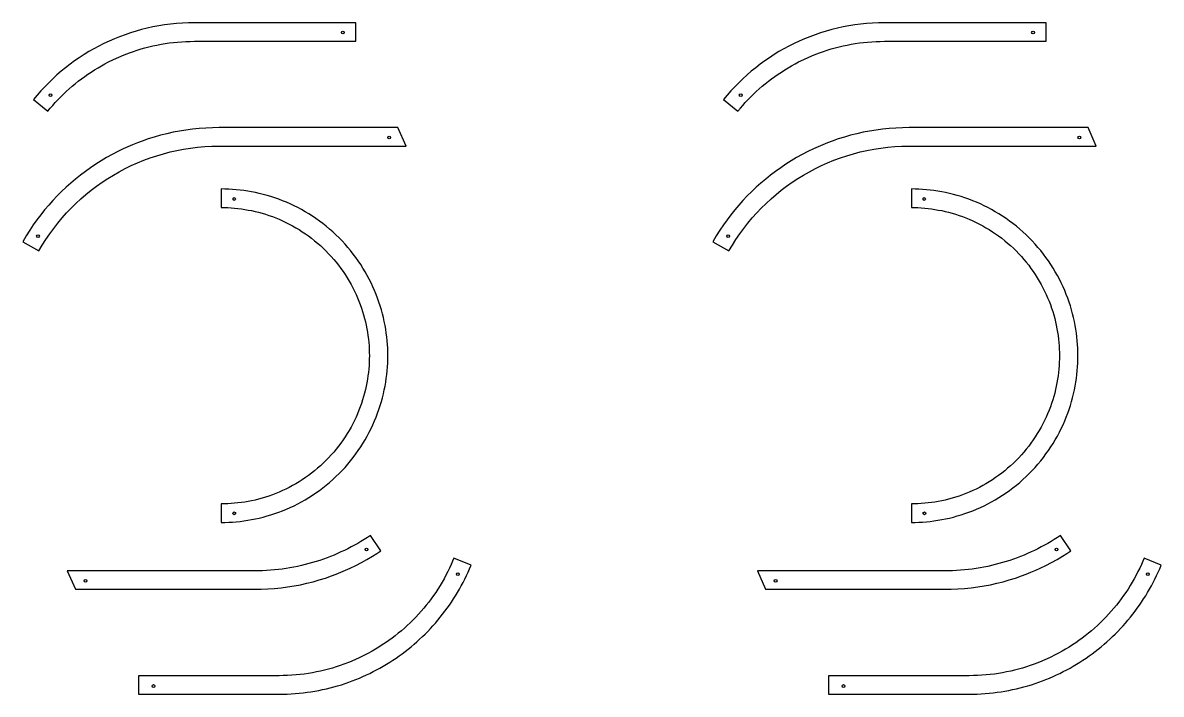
# Model space of a CAD drawing. Header units: millimetres. Extents: x -5172 to 15661, y -1212 to 2364.
# Drawn here: x 10118 to 12578, y -1118 to 332 of the extents above; entities that cross this region are included whole.
import ezdxf

# ---------------------------------------------------------------- set-up
doc = ezdxf.new("R2010")
doc.units = ezdxf.units.MM
doc.layers.get('0').update_dxf_attribs({"color": 18, "true_color": 0x000000})
doc.layers.add('TOP$Visible$Curves', color=1, linetype='Continuous', true_color=0xff0000)

msp = doc.modelspace()

# ---------------------------------------------------------------- linework, layer by layer
for points in [[(10489.3, 332.2), (10476.2, 332), (10463.1, 331.5), (10450.2, 330.5), (10437.4, 329.2), (10424.7, 327.6), (10412.1, 325.6), (10399.6, 323.2), (10387.3, 320.5), (10375.1, 317.5), (10363, 314.2), (10351, 310.5), (10339.2, 306.5), (10327.6, 302.1), (10316.1, 297.5), (10304.7, 292.6), (10293.6, 287.3), (10282.6, 281.8), (10271.7, 276), (10261.1, 269.9), (10250.6, 263.5), (10240.4, 256.8), (10230.3, 249.8), (10220.4, 242.6), (10210.7, 235.2), (10201.3, 227.5), (10192.1, 219.5), (10183, 211.3), (10174.3, 202.8), (10165.7, 194.1), (10157.4, 185.2), (10149.3, 176.1), (10141.5, 166.7)], [(10838.3, 332.2), (10598.3, 332.2), (10519.3, 332.2), (10497.1, 332.2), (10491.3, 332.2), (10489.8, 332.2), (10489.4, 332.2), (10489.3, 332.2), (10489.3, 332.2), (10489.3, 332.2)], [(10489.3, 292.2), (10838.3, 292.2), (10838.3, 332.2)], [(11980.6, 332.2), (11967.5, 332), (11954.5, 331.5), (11941.5, 330.5), (11928.7, 329.2), (11916, 327.6), (11903.4, 325.6), (11891, 323.2), (11878.6, 320.5), (11866.4, 317.5), (11854.3, 314.2), (11842.4, 310.5), (11830.5, 306.5), (11818.9, 302.1), (11807.4, 297.5), (11796.1, 292.6), (11784.9, 287.3), (11773.9, 281.8), (11763.1, 276), (11752.4, 269.9), (11742, 263.5), (11731.7, 256.8), (11721.6, 249.8), (11711.7, 242.6), (11702.1, 235.2), (11692.6, 227.5), (11683.4, 219.5), (11674.4, 211.3), (11665.6, 202.8), (11657, 194.1), (11648.7, 185.2), (11640.6, 176.1), (11632.8, 166.7)], [(12329.6, 332.2), (12089.7, 332.2), (12010.6, 332.2), (11988.4, 332.2), (11982.6, 332.2), (11981.1, 332.2), (11980.7, 332.2), (11980.6, 332.2), (11980.6, 332.2), (11980.6, 332.2)], [(11980.6, 292.2), (12329.6, 292.2), (12329.6, 332.2)], [(10172.5, 141.5), (10177.6, 147.7), (10182.9, 153.8), (10188.3, 159.8), (10193.8, 165.6), (10199.8, 171.8), (10205.9, 177.8), (10212.1, 183.7), (10218.5, 189.5), (10224.9, 195.1), (10231.5, 200.6), (10238.2, 205.9), (10245.1, 211.1), (10252, 216.2), (10259.1, 221.2), (10266.2, 225.9), (10273.5, 230.6), (10280.8, 235.1), (10288.3, 239.4), (10295.8, 243.6), (10303.5, 247.6), (10314.6, 253.1), (10325.9, 258.2), (10337.3, 263), (10348.9, 267.4), (10357.2, 270.4), (10365.5, 273.1), (10373.9, 275.7), (10382.3, 278.1), (10390.9, 280.3), (10399.6, 282.3), (10408.2, 284.2), (10417, 285.8), (10425.8, 287.3), (10434.7, 288.6), (10443.7, 289.7), (10452.6, 290.6), (10461.8, 291.3), (10470.9, 291.8), (10480.1, 292.1), (10489.3, 292.2)], [(11663.8, 141.5), (11669, 147.7), (11674.2, 153.8), (11679.6, 159.8), (11685.1, 165.6), (11691.1, 171.8), (11697.2, 177.8), (11703.4, 183.7), (11709.8, 189.5), (11716.3, 195.1), (11722.9, 200.6), (11729.6, 205.9), (11736.4, 211.1), (11743.3, 216.2), (11750.4, 221.2), (11757.6, 225.9), (11764.8, 230.6), (11772.2, 235.1), (11779.6, 239.4), (11787.2, 243.6), (11794.8, 247.6), (11805.9, 253.1), (11817.2, 258.2), (11828.7, 263), (11840.2, 267.4), (11848.5, 270.4), (11856.8, 273.1), (11865.2, 275.7), (11873.7, 278.1), (11882.3, 280.3), (11890.9, 282.3), (11899.6, 284.2), (11908.3, 285.8), (11917.2, 287.3), (11926.1, 288.6), (11935, 289.7), (11944, 290.6), (11953.1, 291.3), (11962.3, 291.8), (11971.4, 292.1), (11980.6, 292.2)], [(10141.5, 166.7), (10172.5, 141.5)], [(11632.8, 166.7), (11663.8, 141.5)], [(11050.1, -823.8), (11047.2, -830.7), (11044.2, -837.5), (11040.6, -845.3), (11036.8, -853), (11032.8, -860.7), (11028.7, -868.3), (11024.4, -875.8), (11019.9, -883.2), (11015.3, -890.5), (11010.6, -897.7), (11005.7, -904.7), (11000.7, -911.7), (10995.5, -918.6), (10990.2, -925.3), (10984.7, -931.9), (10979.2, -938.4), (10973.4, -944.8), (10967.6, -951.1), (10961.6, -957.3), (10955.5, -963.3), (10949.2, -969.2), (10942.9, -974.9), (10936.4, -980.6), (10929.8, -986), (10923.1, -991.4), (10916.3, -996.6), (10909.3, -1001.7), (10902.3, -1006.6), (10895.1, -1011.4), (10887.9, -1016.1), (10880.5, -1020.5), (10873.1, -1024.9), (10865.5, -1029), (10857.9, -1033), (10846.8, -1038.5), (10835.5, -1043.7), (10824, -1048.5), (10812.4, -1052.9), (10804.2, -1055.8), (10795.8, -1058.6), (10787.4, -1061.2), (10779, -1063.5), (10770.4, -1065.8), (10761.8, -1067.8), (10753.1, -1069.6), (10744.4, -1071.3), (10735.5, -1072.8), (10726.6, -1074.1), (10717.7, -1075.2), (10708.7, -1076.1), (10699.6, -1076.8), (10690.4, -1077.3), (10681.2, -1077.6), (10672.1, -1077.7)], [(11087.1, -838.9), (11050.1, -823.8)], [(12541.4, -823.8), (12538.6, -830.7), (12535.6, -837.5), (12531.9, -845.3), (12528.1, -853), (12524.2, -860.7), (12520, -868.3), (12515.7, -875.8), (12511.3, -883.2), (12506.7, -890.5), (12501.9, -897.7), (12497, -904.7), (12492, -911.7), (12486.8, -918.6), (12481.5, -925.3), (12476.1, -931.9), (12470.5, -938.4), (12464.8, -944.8), (12458.9, -951.1), (12452.9, -957.3), (12446.8, -963.3), (12440.6, -969.2), (12434.2, -974.9), (12427.7, -980.6), (12421.1, -986), (12414.4, -991.4), (12407.6, -996.6), (12400.7, -1001.7), (12393.6, -1006.6), (12386.5, -1011.4), (12379.2, -1016.1), (12371.8, -1020.5), (12364.4, -1024.9), (12356.8, -1029), (12349.2, -1033), (12338.1, -1038.5), (12326.8, -1043.7), (12315.4, -1048.5), (12303.8, -1052.9), (12295.5, -1055.8), (12287.2, -1058.6), (12278.8, -1061.2), (12270.3, -1063.5), (12261.7, -1065.8), (12253.1, -1067.8), (12244.4, -1069.6), (12235.7, -1071.3), (12226.8, -1072.8), (12217.9, -1074.1), (12209, -1075.2), (12200, -1076.1), (12190.9, -1076.8), (12181.7, -1077.3), (12172.6, -1077.6), (12163.4, -1077.7)], [(12578.5, -838.9), (12541.4, -823.8)], [(10672.1, -1117.7), (10680.9, -1117.6), (10689.6, -1117.3), (10698.3, -1116.9), (10706.9, -1116.3), (10715.5, -1115.6), (10724.1, -1114.7), (10732.6, -1113.6), (10741, -1112.4), (10749.4, -1111), (10757.8, -1109.5), (10766.1, -1107.8), (10774.3, -1106), (10782.5, -1104), (10790.6, -1101.8), (10798.7, -1099.6), (10806.7, -1097.1), (10814.6, -1094.5), (10822.5, -1091.8), (10830.3, -1089), (10838, -1086), (10845.7, -1082.8), (10853.2, -1079.6), (10860.8, -1076.1), (10868.2, -1072.6), (10875.6, -1068.9), (10882.9, -1065.1), (10890.1, -1061.2), (10897.2, -1057.1), (10904.3, -1052.9), (10911.2, -1048.6), (10918.1, -1044.2), (10924.9, -1039.6), (10931.6, -1035), (10938.2, -1030.2), (10944.7, -1025.3), (10951.1, -1020.2), (10957.5, -1015.1), (10963.7, -1009.8), (10969.9, -1004.5), (10975.9, -999), (10981.8, -993.4), (10987.7, -987.7), (10993.4, -981.9), (10999, -976.1), (11004.6, -970.1), (11010, -964), (11015.3, -957.8), (11020.5, -951.5), (11025.5, -945.1), (11030.5, -938.6), (11035.4, -932.1), (11040.1, -925.4), (11044.7, -918.6), (11049.2, -911.8), (11053.6, -904.9), (11057.8, -897.9), (11061.9, -890.8), (11065.9, -883.6), (11069.8, -876.4), (11073.5, -869), (11077.1, -861.6), (11080.6, -854.1), (11083.9, -846.6), (11087.1, -838.9)], [(12163.4, -1117.7), (12172.2, -1117.6), (12180.9, -1117.3), (12189.6, -1116.9), (12198.3, -1116.3), (12206.9, -1115.6), (12215.4, -1114.7), (12223.9, -1113.6), (12232.4, -1112.4), (12240.8, -1111), (12249.1, -1109.5), (12257.4, -1107.8), (12265.6, -1106), (12273.8, -1104), (12281.9, -1101.8), (12290, -1099.6), (12298, -1097.1), (12305.9, -1094.5), (12313.8, -1091.8), (12321.6, -1089), (12329.3, -1086), (12337, -1082.8), (12344.6, -1079.6), (12352.1, -1076.1), (12359.5, -1072.6), (12366.9, -1068.9), (12374.2, -1065.1), (12381.4, -1061.2), (12388.5, -1057.1), (12395.6, -1052.9), (12402.5, -1048.6), (12409.4, -1044.2), (12416.2, -1039.6), (12422.9, -1035), (12429.5, -1030.2), (12436, -1025.3), (12442.5, -1020.2), (12448.8, -1015.1), (12455, -1009.8), (12461.2, -1004.5), (12467.2, -999), (12473.2, -993.4), (12479, -987.7), (12484.7, -981.9), (12490.4, -976.1), (12495.9, -970.1), (12501.3, -964), (12506.6, -957.8), (12511.8, -951.5), (12516.9, -945.1), (12521.8, -938.6), (12526.7, -932.1), (12531.4, -925.4), (12536, -918.6), (12540.5, -911.8), (12544.9, -904.9), (12549.1, -897.9), (12553.3, -890.8), (12557.2, -883.6), (12561.1, -876.4), (12564.9, -869), (12568.5, -861.6), (12571.9, -854.1), (12575.3, -846.6), (12578.5, -838.9)], [(10672.1, -1077.7), (10368.1, -1077.7), (10368.1, -1117.7)], [(12163.4, -1077.7), (11859.4, -1077.7), (11859.4, -1117.7)], [(10368.1, -1117.7), (10579.4, -1117.7), (10646.8, -1117.7), (10665.5, -1117.7), (10670.4, -1117.7), (10671.7, -1117.7), (10672, -1117.7), (10672.1, -1117.7), (10672.1, -1117.7), (10672.1, -1117.7)], [(11859.4, -1117.7), (12070.8, -1117.7), (12138.2, -1117.7), (12156.8, -1117.7), (12161.7, -1117.7), (12163, -1117.7), (12163.3, -1117.7), (12163.4, -1117.7), (12163.4, -1117.7), (12163.4, -1117.7)]]:
    msp.add_lwpolyline(points)
at = {"color": 7}
for centre in [(10810, 311), (12301.4, 311), (10178.3, 175.8), (11669.7, 175.8), (10910.2, 84.4), (12401.5, 84.4), (10575.1, -48.3), (12066.4, -48.3), (10151.1, -128.5), (11642.4, -128.5), (10575.3, -727.1), (12066.6, -727.1), (10861, -805.2), (12352.3, -805.2), (11058.4, -858.6), (12549.7, -858.6), (10253.9, -872.8), (11745.2, -872.8), (10400.5, -1100), (11891.9, -1100)]:
    msp.add_circle(centre, 3, dxfattribs=at)
at = {"layer": 'TOP$Visible$Curves', "lineweight": -3}
for points in [[(10542.3, 105.8), (10527.9, 105.6), (10513.6, 104.9), (10499.2, 103.9), (10484.9, 102.4), (10470.9, 100.6), (10457, 98.3), (10443.1, 95.7), (10429.3, 92.6), (10415.9, 89.2), (10402.5, 85.4), (10389.3, 81.3), (10376.1, 76.7), (10365.8, 72.9), (10355.6, 68.8), (10345.5, 64.5), (10335.5, 59.9), (10323.3, 54), (10311.2, 47.7), (10299.2, 41), (10287.5, 34.1), (10276.1, 26.8), (10264.8, 19.3), (10253.8, 11.4), (10242.9, 3.2), (10232.4, -5.2), (10222.1, -14), (10212, -23), (10202.1, -32.3), (10192.6, -41.8), (10183.3, -51.6), (10174.3, -61.7), (10165.5, -72), (10157, -82.6), (10148.9, -93.4), (10141, -104.4), (10133.4, -115.6), (10125.6, -127.9), (10118.2, -140.5)], [(10946.8, 65.8), (10929, 105.8), (10542.3, 105.8)], [(12033.7, 105.8), (12019.3, 105.6), (12004.9, 104.9), (11990.5, 103.9), (11976.2, 102.4), (11962.2, 100.6), (11948.3, 98.3), (11934.5, 95.7), (11920.7, 92.6), (11907.2, 89.2), (11893.8, 85.4), (11880.6, 81.3), (11867.5, 76.7), (11857.2, 72.9), (11847, 68.8), (11836.9, 64.5), (11826.9, 59.9), (11814.6, 54), (11802.5, 47.7), (11790.6, 41), (11778.8, 34.1), (11767.4, 26.8), (11756.1, 19.3), (11745.1, 11.4), (11734.3, 3.2), (11723.7, -5.2), (11713.4, -14), (11703.3, -23), (11693.5, -32.3), (11683.9, -41.8), (11674.6, -51.6), (11665.6, -61.7), (11656.8, -72), (11648.4, -82.6), (11640.2, -93.4), (11632.3, -104.4), (11624.8, -115.6), (11617, -127.9), (11609.5, -140.5)], [(12438.2, 65.8), (12420.4, 105.8), (12033.7, 105.8)], [(10152.9, -160.3), (10160.4, -147.8), (10168.2, -135.5), (10176.4, -123.5), (10185, -111.8), (10193.9, -100.4), (10203.3, -89.3), (10212.9, -78.5), (10222.9, -68), (10233.2, -57.9), (10243.9, -48), (10254.8, -38.6), (10266.1, -29.4), (10277.7, -20.7), (10289.5, -12.3), (10301.7, -4.3), (10314.1, 3.4), (10326.7, 10.6), (10339.6, 17.4), (10352.8, 23.9), (10366.2, 29.8), (10379.8, 35.4), (10393.7, 40.5), (10407.7, 45.2), (10422, 49.4), (10436.5, 53.2), (10451.1, 56.5), (10465.9, 59.3), (10480.9, 61.6), (10496, 63.4), (10511.3, 64.7), (10526.8, 65.5), (10542.3, 65.8)], [(10542.3, 65.8), (10542.4, 65.8), (10542.4, 65.8), (10542.6, 65.8), (10543.5, 65.8), (10546.9, 65.8), (10559.7, 65.8), (10605.5, 65.8), (10744.6, 65.8), (10883.6, 65.8), (10929.4, 65.8), (10942.3, 65.8), (10945.7, 65.8), (10946.5, 65.8), (10946.8, 65.8), (10946.8, 65.8), (10946.8, 65.8)], [(11644.3, -160.3), (11651.7, -147.8), (11659.5, -135.5), (11667.7, -123.5), (11676.3, -111.8), (11685.3, -100.4), (11694.6, -89.3), (11704.2, -78.5), (11714.2, -68), (11724.6, -57.9), (11735.2, -48), (11746.2, -38.6), (11757.4, -29.4), (11769, -20.7), (11780.9, -12.3), (11793, -4.3), (11805.4, 3.4), (11818.1, 10.6), (11831, 17.4), (11844.1, 23.9), (11857.5, 29.8), (11871.2, 35.4), (11885, 40.5), (11899.1, 45.2), (11913.3, 49.4), (11927.8, 53.2), (11942.4, 56.5), (11957.2, 59.3), (11972.2, 61.6), (11987.4, 63.4), (12002.7, 64.7), (12018.1, 65.5), (12033.7, 65.8)], [(12033.7, 65.8), (12033.7, 65.8), (12033.7, 65.8), (12034, 65.8), (12034.8, 65.8), (12038.2, 65.8), (12051, 65.8), (12096.9, 65.8), (12235.9, 65.8), (12375, 65.8), (12420.8, 65.8), (12433.6, 65.8), (12437, 65.8), (12437.9, 65.8), (12438.1, 65.8), (12438.1, 65.8), (12438.2, 65.8)], [(10547.2, -746.7), (10555.2, -746.6), (10563.2, -746.4), (10571.3, -745.9), (10579.5, -745.3), (10587.8, -744.4), (10596, -743.4), (10604.3, -742.2), (10612.7, -740.7), (10621.1, -739.1), (10629.4, -737.2), (10637.8, -735.1), (10646.2, -732.8), (10654.6, -730.3), (10663, -727.6), (10671.4, -724.6), (10679.7, -721.5), (10688, -718.1), (10696.2, -714.4), (10704.4, -710.6), (10712.5, -706.5), (10720.6, -702.2), (10728.5, -697.7), (10736.4, -693), (10744.2, -688), (10751.8, -682.9), (10759.4, -677.5), (10766.8, -672), (10774.1, -666.2), (10781.2, -660.3), (10788.2, -654.1), (10795.1, -647.8), (10801.7, -641.3), (10808.2, -634.6), (10814.6, -627.8), (10820.7, -620.8), (10826.7, -613.6), (10832.4, -606.3), (10838, -598.9), (10843.3, -591.4), (10848.5, -583.7), (10853.4, -576), (10858.2, -568.1), (10862.7, -560.1), (10867, -552.1), (10871, -544), (10874.9, -535.8), (10878.5, -527.5), (10881.9, -519.2), (10885.1, -510.9), (10888, -502.6), (10890.8, -494.2), (10893.3, -485.8), (10895.6, -477.4), (10897.7, -469), (10899.5, -460.6), (10901.2, -452.2), (10902.6, -443.9), (10903.8, -435.6), (10904.9, -427.3), (10905.7, -419.1), (10906.4, -410.9), (10906.8, -402.8), (10907.1, -394.7), (10907.2, -386.7), (10907.1, -378.7), (10906.8, -370.7), (10906.4, -362.6), (10905.7, -354.4), (10904.9, -346.2), (10903.8, -337.9), (10902.6, -329.6), (10901.2, -321.2), (10899.5, -312.9), (10897.7, -304.5), (10895.6, -296.1), (10893.3, -287.7), (10890.8, -279.3), (10888, -270.9), (10885.1, -262.5), (10881.9, -254.2), (10878.5, -245.9), (10874.9, -237.7), (10871, -229.5), (10867, -221.4), (10862.7, -213.3), (10858.2, -205.4), (10853.4, -197.5), (10848.5, -189.7), (10843.3, -182.1), (10838, -174.5), (10832.4, -167.1), (10826.7, -159.8), (10820.7, -152.7), (10814.6, -145.7), (10808.2, -138.8), (10801.7, -132.2), (10795.1, -125.7), (10788.2, -119.3), (10781.2, -113.2), (10774.1, -107.2), (10766.8, -101.5), (10759.4, -95.9), (10751.8, -90.6), (10744.2, -85.4), (10736.4, -80.5), (10728.5, -75.7), (10720.6, -71.2), (10712.5, -66.9), (10704.4, -62.9), (10696.2, -59), (10688, -55.4), (10679.7, -52), (10671.4, -48.8), (10663, -45.9), (10654.6, -43.1), (10646.2, -40.6), (10637.8, -38.3), (10629.4, -36.3), (10621.1, -34.4), (10612.7, -32.7), (10604.3, -31.3), (10596, -30.1), (10587.8, -29), (10579.5, -28.2), (10571.3, -27.5), (10563.2, -27.1), (10555.2, -26.8), (10547.2, -26.7)], [(10547.2, -26.7), (10547.2, -66.7)], [(12038.5, -746.7), (12046.5, -746.6), (12054.6, -746.4), (12062.7, -745.9), (12070.9, -745.3), (12079.1, -744.4), (12087.4, -743.4), (12095.7, -742.2), (12104, -740.7), (12112.4, -739.1), (12120.8, -737.2), (12129.2, -735.1), (12137.6, -732.8), (12146, -730.3), (12154.3, -727.6), (12162.7, -724.6), (12171, -721.5), (12179.3, -718.1), (12187.6, -714.4), (12195.7, -710.6), (12203.9, -706.5), (12211.9, -702.2), (12219.9, -697.7), (12227.7, -693), (12235.5, -688), (12243.2, -682.9), (12250.7, -677.5), (12258.1, -672), (12265.4, -666.2), (12272.6, -660.3), (12279.6, -654.1), (12286.4, -647.8), (12293.1, -641.3), (12299.6, -634.6), (12305.9, -627.8), (12312, -620.8), (12318, -613.6), (12323.8, -606.3), (12329.3, -598.9), (12334.7, -591.4), (12339.8, -583.7), (12344.8, -576), (12349.5, -568.1), (12354, -560.1), (12358.3, -552.1), (12362.4, -544), (12366.2, -535.8), (12369.8, -527.5), (12373.2, -519.2), (12376.4, -510.9), (12379.4, -502.6), (12382.1, -494.2), (12384.6, -485.8), (12386.9, -477.4), (12389, -469), (12390.8, -460.6), (12392.5, -452.2), (12393.9, -443.9), (12395.2, -435.6), (12396.2, -427.3), (12397.1, -419.1), (12397.7, -410.9), (12398.2, -402.8), (12398.4, -394.7), (12398.5, -386.7), (12398.4, -378.7), (12398.2, -370.7), (12397.7, -362.6), (12397.1, -354.4), (12396.2, -346.2), (12395.2, -337.9), (12393.9, -329.6), (12392.5, -321.2), (12390.8, -312.9), (12389, -304.5), (12386.9, -296.1), (12384.6, -287.7), (12382.1, -279.3), (12379.4, -270.9), (12376.4, -262.5), (12373.2, -254.2), (12369.8, -245.9), (12366.2, -237.7), (12362.4, -229.5), (12358.3, -221.4), (12354, -213.3), (12349.5, -205.4), (12344.8, -197.5), (12339.8, -189.7), (12334.7, -182.1), (12329.3, -174.5), (12323.8, -167.1), (12318, -159.8), (12312, -152.7), (12305.9, -145.7), (12299.6, -138.8), (12293.1, -132.2), (12286.4, -125.7), (12279.6, -119.3), (12272.6, -113.2), (12265.4, -107.2), (12258.1, -101.5), (12250.7, -95.9), (12243.2, -90.6), (12235.5, -85.4), (12227.7, -80.5), (12219.9, -75.7), (12211.9, -71.2), (12203.9, -66.9), (12195.7, -62.9), (12187.6, -59), (12179.3, -55.4), (12171, -52), (12162.7, -48.8), (12154.3, -45.9), (12146, -43.1), (12137.6, -40.6), (12129.2, -38.3), (12120.8, -36.3), (12112.4, -34.4), (12104, -32.7), (12095.7, -31.3), (12087.4, -30.1), (12079.1, -29), (12070.9, -28.2), (12062.7, -27.5), (12054.6, -27.1), (12046.5, -26.8), (12038.5, -26.7)], [(12038.5, -26.7), (12038.5, -66.7)], [(10547.2, -66.7), (10554.3, -66.8), (10561.4, -67), (10568.7, -67.4), (10575.9, -68), (10583.2, -68.8), (10590.6, -69.7), (10598, -70.8), (10605.4, -72.1), (10612.8, -73.5), (10620.3, -75.2), (10627.8, -77), (10635.2, -79.1), (10642.7, -81.3), (10650.1, -83.7), (10657.6, -86.4), (10665, -89.2), (10672.3, -92.2), (10679.7, -95.4), (10686.9, -98.9), (10694.2, -102.5), (10701.3, -106.3), (10708.4, -110.3), (10715.4, -114.5), (10722.3, -118.9), (10729.1, -123.5), (10735.8, -128.2), (10742.4, -133.2), (10748.9, -138.3), (10755.2, -143.6), (10761.4, -149), (10767.5, -154.7), (10773.5, -160.5), (10779.2, -166.4), (10784.9, -172.5), (10790.3, -178.7), (10795.6, -185), (10800.7, -191.5), (10805.7, -198.1), (10810.4, -204.8), (10815, -211.6), (10819.4, -218.5), (10823.6, -225.5), (10827.6, -232.6), (10831.4, -239.8), (10835, -247), (10838.5, -254.2), (10841.7, -261.6), (10844.7, -268.9), (10847.5, -276.3), (10850.2, -283.8), (10852.6, -291.2), (10854.8, -298.7), (10856.9, -306.1), (10858.7, -313.6), (10860.4, -321.1), (10861.8, -328.5), (10863.1, -335.9), (10864.2, -343.3), (10865.1, -350.7), (10865.9, -358), (10866.5, -365.2), (10866.9, -372.5), (10867.1, -379.6), (10867.2, -386.7), (10867.1, -393.8), (10866.9, -401), (10866.5, -408.2), (10865.9, -415.5), (10865.1, -422.8), (10864.2, -430.2), (10863.1, -437.5), (10861.8, -445), (10860.4, -452.4), (10858.7, -459.8), (10856.9, -467.3), (10854.8, -474.8), (10852.6, -482.2), (10850.2, -489.7), (10847.5, -497.1), (10844.7, -504.5), (10841.7, -511.9), (10838.5, -519.2), (10835, -526.5), (10831.4, -533.7), (10827.6, -540.9), (10823.6, -547.9), (10819.4, -554.9), (10815, -561.8), (10810.4, -568.6), (10805.7, -575.4), (10800.7, -581.9), (10795.6, -588.4), (10790.3, -594.8), (10784.9, -601), (10779.2, -607.1), (10773.5, -613), (10767.5, -618.8), (10761.4, -624.4), (10755.2, -629.9), (10748.9, -635.2), (10742.4, -640.3), (10735.8, -645.2), (10729.1, -650), (10722.3, -654.6), (10715.4, -659), (10708.4, -663.2), (10701.3, -667.2), (10694.2, -671), (10686.9, -674.6), (10679.7, -678), (10672.3, -681.2), (10665, -684.3), (10657.6, -687.1), (10650.1, -689.7), (10642.7, -692.1), (10635.2, -694.4), (10627.8, -696.4), (10620.3, -698.3), (10612.8, -699.9), (10605.4, -701.4), (10598, -702.7), (10590.6, -703.8), (10583.2, -704.7), (10575.9, -705.4), (10568.7, -706), (10561.4, -706.4), (10554.3, -706.6), (10547.2, -706.7)], [(12038.5, -66.7), (12045.6, -66.8), (12052.8, -67), (12060, -67.4), (12067.3, -68), (12074.6, -68.8), (12081.9, -69.7), (12089.3, -70.8), (12096.7, -72.1), (12104.2, -73.5), (12111.6, -75.2), (12119.1, -77), (12126.6, -79.1), (12134, -81.3), (12141.5, -83.7), (12148.9, -86.4), (12156.3, -89.2), (12163.7, -92.2), (12171, -95.4), (12178.3, -98.9), (12185.5, -102.5), (12192.6, -106.3), (12199.7, -110.3), (12206.7, -114.5), (12213.6, -118.9), (12220.4, -123.5), (12227.1, -128.2), (12233.7, -133.2), (12240.2, -138.3), (12246.6, -143.6), (12252.8, -149), (12258.9, -154.7), (12264.8, -160.5), (12270.6, -166.4), (12276.2, -172.5), (12281.6, -178.7), (12286.9, -185), (12292.1, -191.5), (12297, -198.1), (12301.8, -204.8), (12306.3, -211.6), (12310.7, -218.5), (12314.9, -225.5), (12318.9, -232.6), (12322.8, -239.8), (12326.4, -247), (12329.8, -254.2), (12333, -261.6), (12336, -268.9), (12338.9, -276.3), (12341.5, -283.8), (12343.9, -291.2), (12346.2, -298.7), (12348.2, -306.1), (12350, -313.6), (12351.7, -321.1), (12353.2, -328.5), (12354.4, -335.9), (12355.5, -343.3), (12356.5, -350.7), (12357.2, -358), (12357.8, -365.2), (12358.2, -372.5), (12358.4, -379.6), (12358.5, -386.7), (12358.4, -393.8), (12358.2, -401), (12357.8, -408.2), (12357.2, -415.5), (12356.5, -422.8), (12355.5, -430.2), (12354.4, -437.5), (12353.2, -445), (12351.7, -452.4), (12350, -459.8), (12348.2, -467.3), (12346.2, -474.8), (12343.9, -482.2), (12341.5, -489.7), (12338.9, -497.1), (12336, -504.5), (12333, -511.9), (12329.8, -519.2), (12326.4, -526.5), (12322.8, -533.7), (12318.9, -540.9), (12314.9, -547.9), (12310.7, -554.9), (12306.3, -561.8), (12301.8, -568.6), (12297, -575.4), (12292.1, -581.9), (12286.9, -588.4), (12281.6, -594.8), (12276.2, -601), (12270.6, -607.1), (12264.8, -613), (12258.9, -618.8), (12252.8, -624.4), (12246.6, -629.9), (12240.2, -635.2), (12233.7, -640.3), (12227.1, -645.2), (12220.4, -650), (12213.6, -654.6), (12206.7, -659), (12199.7, -663.2), (12192.6, -667.2), (12185.5, -671), (12178.3, -674.6), (12171, -678), (12163.7, -681.2), (12156.3, -684.3), (12148.9, -687.1), (12141.5, -689.7), (12134, -692.1), (12126.6, -694.4), (12119.1, -696.4), (12111.6, -698.3), (12104.2, -699.9), (12096.7, -701.4), (12089.3, -702.7), (12081.9, -703.8), (12074.6, -704.7), (12067.3, -705.4), (12060, -706), (12052.8, -706.4), (12045.6, -706.6), (12038.5, -706.7)], [(10118.2, -140.5), (10152.9, -160.3)], [(11609.5, -140.5), (11644.3, -160.3)], [(10547.2, -706.7), (10547.2, -746.7)], [(12038.5, -706.7), (12038.5, -746.7)], [(10869.6, -774.7), (10862.9, -779.2), (10856, -783.5), (10849.1, -787.8), (10842.1, -791.9), (10835, -795.9), (10827.9, -799.7), (10820.6, -803.4), (10813.3, -807.1), (10805.9, -810.5), (10798.5, -813.9), (10791, -817.1), (10783.4, -820.2), (10775.7, -823.1), (10768, -825.9), (10760.2, -828.6), (10752.3, -831.1), (10744.4, -833.5), (10736.4, -835.7), (10728.3, -837.8), (10720.2, -839.8), (10712.1, -841.6), (10703.9, -843.2), (10695.6, -844.7), (10687.3, -846.1), (10678.9, -847.3), (10670.5, -848.3), (10662, -849.2), (10653.5, -849.9), (10644.9, -850.5), (10636.3, -850.9), (10627.7, -851.2), (10619, -851.2)], [(10892, -807.8), (10869.6, -774.7)], [(12360.9, -774.7), (12354.2, -779.2), (12347.4, -783.5), (12340.4, -787.8), (12333.4, -791.9), (12326.4, -795.9), (12319.2, -799.7), (12312, -803.4), (12304.7, -807.1), (12297.3, -810.5), (12289.8, -813.9), (12282.3, -817.1), (12274.7, -820.2), (12267, -823.1), (12259.3, -825.9), (12251.5, -828.6), (12243.6, -831.1), (12235.7, -833.5), (12227.7, -835.7), (12219.7, -837.8), (12211.6, -839.8), (12203.4, -841.6), (12195.2, -843.2), (12186.9, -844.7), (12178.6, -846.1), (12170.2, -847.3), (12161.8, -848.3), (12153.3, -849.2), (12144.8, -849.9), (12136.3, -850.5), (12127.7, -850.9), (12119, -851.2), (12110.3, -851.2)], [(12383.3, -807.8), (12360.9, -774.7)], [(10619, -891.2), (10633.4, -891), (10647.8, -890.4), (10662.1, -889.4), (10676.5, -887.9), (10690.4, -886.1), (10704.4, -883.8), (10718.2, -881.2), (10732, -878.1), (10745.5, -874.7), (10758.8, -870.9), (10772.1, -866.8), (10785.2, -862.2), (10795.5, -858.4), (10805.7, -854.3), (10815.8, -849.9), (10825.8, -845.4), (10838.1, -839.4), (10850.2, -833.1), (10862.1, -826.5), (10873.8, -819.5), (10883, -813.8), (10892, -807.8)], [(12110.3, -891.2), (12124.7, -891), (12139.1, -890.4), (12153.5, -889.4), (12167.8, -887.9), (12181.8, -886.1), (12195.7, -883.8), (12209.6, -881.2), (12223.3, -878.1), (12236.8, -874.7), (12250.2, -870.9), (12263.4, -866.8), (12276.5, -862.2), (12286.8, -858.4), (12297, -854.3), (12307.2, -849.9), (12317.2, -845.4), (12329.4, -839.4), (12341.5, -833.1), (12353.4, -826.5), (12365.2, -819.5), (12374.3, -813.8), (12383.3, -807.8)], [(10619, -851.2), (10619, -851.2), (10618.9, -851.2), (10618.7, -851.2), (10617.9, -851.2), (10614.5, -851.2), (10601.6, -851.2), (10555.8, -851.2), (10416.8, -851.2), (10277.7, -851.2), (10231.9, -851.2), (10219.1, -851.2), (10215.7, -851.2), (10214.8, -851.2), (10214.6, -851.2), (10214.5, -851.2), (10214.5, -851.2)], [(10214.5, -851.2), (10232.3, -891.2), (10619, -891.2)], [(12110.3, -851.2), (12110.3, -851.2), (12110.3, -851.2), (12110.1, -851.2), (12109.2, -851.2), (12105.8, -851.2), (12093, -851.2), (12047.1, -851.2), (11908.1, -851.2), (11769.1, -851.2), (11723.2, -851.2), (11710.4, -851.2), (11707, -851.2), (11706.2, -851.2), (11705.9, -851.2), (11705.9, -851.2), (11705.9, -851.2)], [(11705.9, -851.2), (11723.6, -891.2), (12110.3, -891.2)]]:
    msp.add_lwpolyline(points, dxfattribs=at)

doc.saveas('drawing.dxf')
